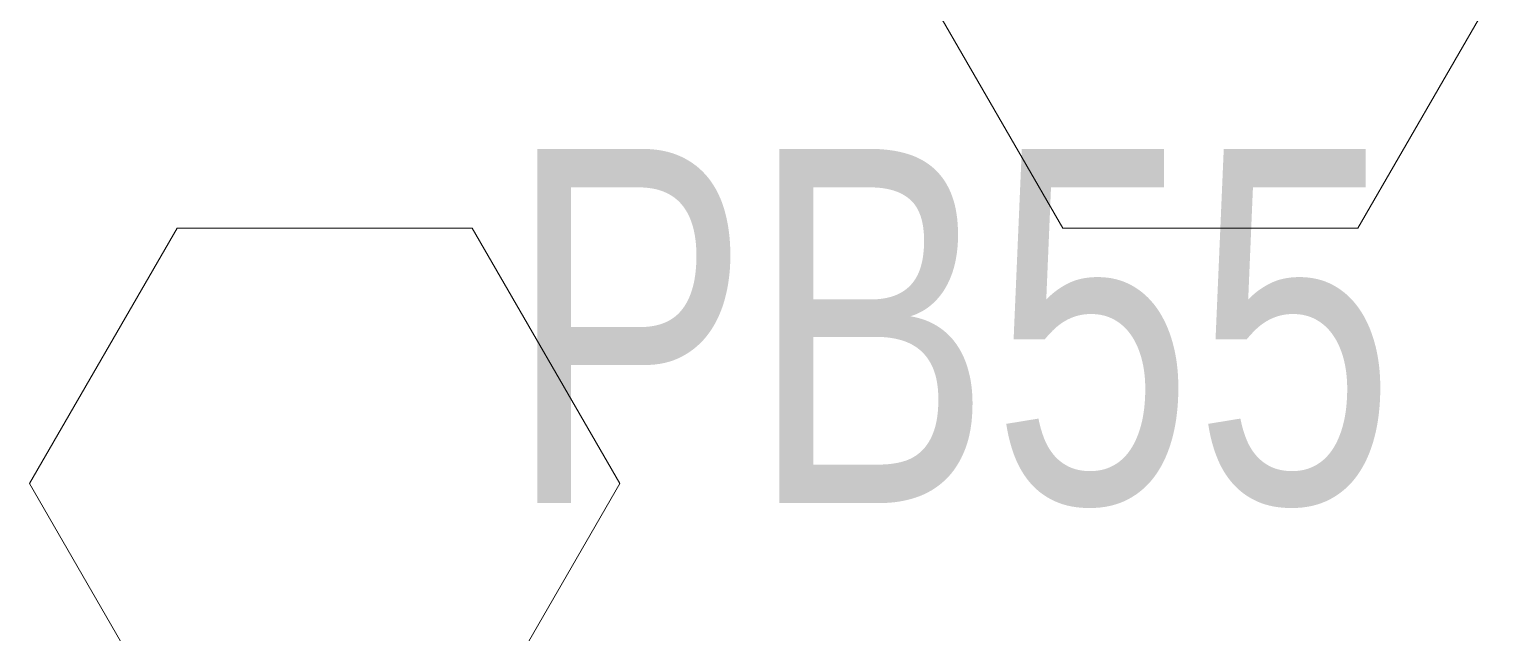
# Model space of a CAD drawing. Header units: millimetres. Extents: x 331487 to 517269, y 198509 to 399936.
# Drawn here: x 395847 to 396472, y 379851 to 380107 of the extents above; entities that cross this region are included whole.
import ezdxf

# ---------------------------------------------------------------- set-up
doc = ezdxf.new("R2010")
doc.units = ezdxf.units.MM
doc.header["$MEASUREMENT"] = 0
doc.linetypes.add('DASHED', pattern=[0.75, 0.5, -0.25])
doc.layers.add('9th_Sunk', color=251, linetype='DASHED', lineweight=5)
doc.styles.add('100 PT 20', font='swisscl.ttf', dxfattribs={"height": 150})

msp = doc.modelspace()

# ---------------------------------------------------------------- linework, layer by layer
at = {"layer": '9th_Sunk', "linetype": 'Continuous'}
for p, q in [((396284.8, 380022.64), (396222.3, 380130.9)), ((396409.8, 380022.64), (396472.3, 380130.9)), ((395847.3, 379914.39), (395909.8, 380022.64)), ((395909.8, 380022.64), (396034.8, 380022.64)), ((396097.3, 379914.39), (396034.8, 380022.64)), ((396284.8, 380022.64), (396409.8, 380022.64)), ((395887.93, 379844.03), (395847.3, 379914.39)), ((396056.68, 379844.03), (396097.3, 379914.39))]:
    msp.add_line(p, q, dxfattribs=at)

# ---------------------------------------------------------------- texts
at = {"color": 3, "linetype": 'Continuous', "style": '100 PT 20'}
msp.add_attdef('PB55', (396049.69, 379906.19), '', height=150, dxfattribs=at)

doc.saveas('drawing.dxf')
